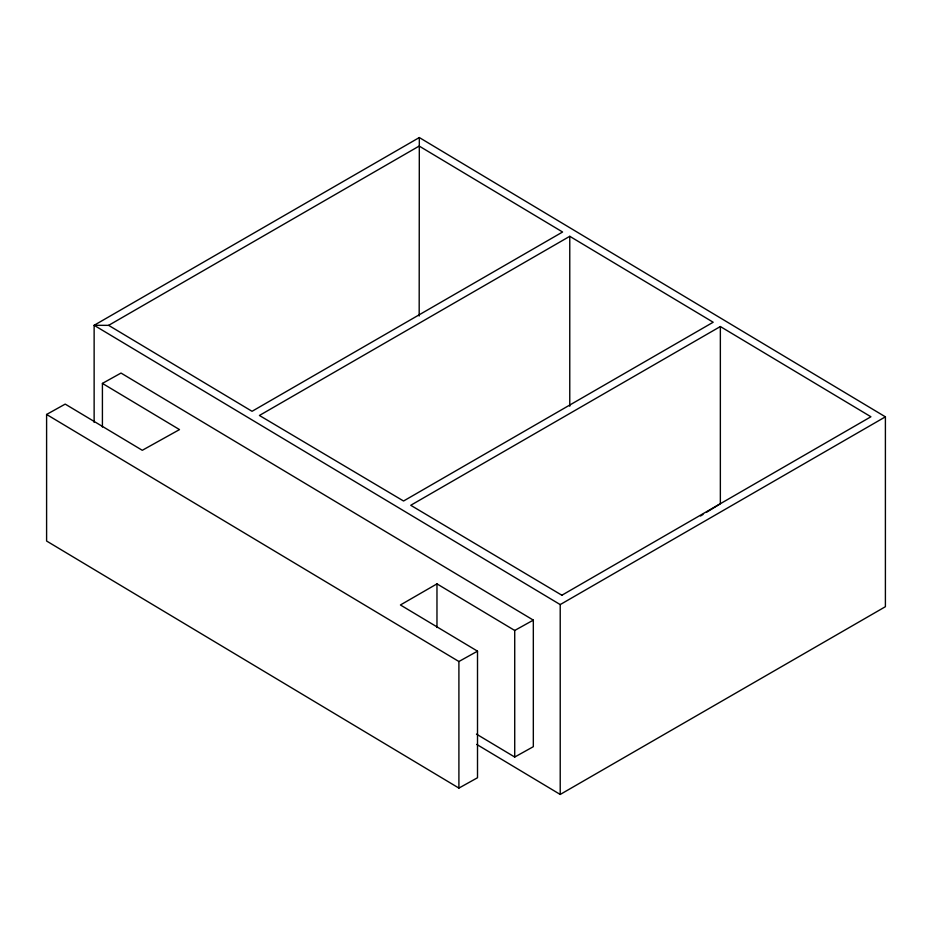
<?xml version="1.0" encoding="UTF-8"?>
<svg xmlns="http://www.w3.org/2000/svg" width="932" height="932" viewBox="0 0 932 932"><rect width="100%" height="100%" fill="white"/><g stroke="black" fill="none" stroke-linecap="round" stroke-linejoin="round"><path stroke-width="1.4" d="M476.718 744.412L560.214 794.448L885.4 606.697L885.4 416.837L419.318 137.552L419.179 316.006M700.538 515.99L703.019 514.464M706.736 512.157L720.354 503.746L720.354 326.538L410.744 505.284L561.845 595.21M419.318 137.552L94.132 325.303L94.132 422.406M108.636 325.361L419.179 146.068L562.59 232.01L252.048 411.303L108.636 325.361L94.132 325.303L560.214 604.588L560.214 794.448M569.767 236.309L259.422 415.474L403.556 501.008L713.178 322.239L569.767 236.309L569.767 406.236M514.72 757.04L514.72 630.463L436.968 583.875L400.422 604.973L477.51 651.165L477.51 777.742L458.905 788.088L46.6 541.026L46.6 414.46L65.205 404.104L142.293 450.296L179.503 429.594L102.415 383.402L121.02 373.056L533.325 620.118L533.325 746.683L514.72 757.04L476.462 734.113M561.775 595.292L870.919 416.767L720.354 326.538M560.214 604.588L885.4 416.837M46.6 414.46L458.905 661.51L477.51 651.165M514.72 630.463L533.325 620.118M458.905 661.51L458.905 788.088M436.968 583.875L436.968 627.516M102.415 383.402L102.415 427.054"/></g></svg>
